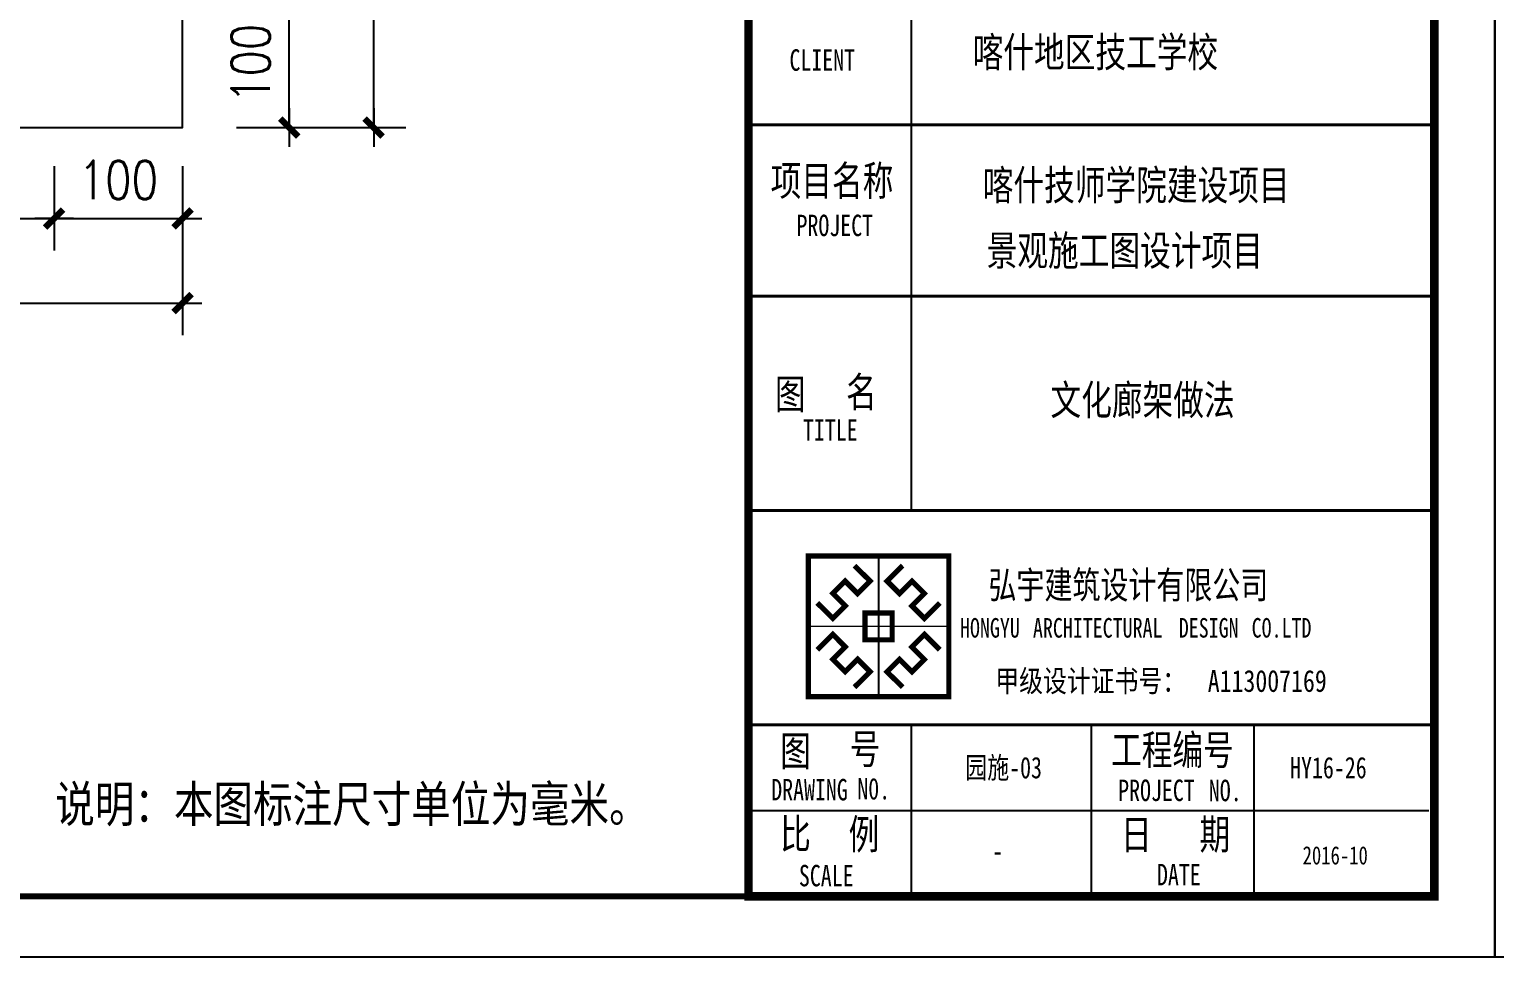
# Model space of a CAD drawing. Header units: inches. Extents: x -2316 to 955, y -265 to 742.
# Drawn here: x -655.7 to -534.5, y -265.1 to -188.3 of the extents above; entities that cross this region are included whole.
import ezdxf

# ---------------------------------------------------------------- set-up
doc = ezdxf.new("R2010")
doc.units = ezdxf.units.IN
doc.header["$LTSCALE"] = 1000
doc.header["$MEASUREMENT"] = 0
doc.linetypes.add('CONTINOUS', pattern=[0])
for name, color, linetype in [('G13', 7, 'CONTINOUS'), ('PUB_DIM', 3, 'Continuous'), ('文字和字符', 7, 'Continuous')]:
    doc.layers.add(name, color=color, linetype=linetype)
doc.styles.add('-宋体', font='', dxfattribs={"width": 0.8})
doc.styles.add('_TEL_DIM', font='simhei.ttf', dxfattribs={"width": 0.8, "height": 3.5})
doc.styles.add('DIM_FONT', font='SIMPLEX.shx', dxfattribs={"width": 0.8})
doc.styles.add('样式 2', font='')
doc.styles.get('-宋体').set_extended_font_data('SimSun')
doc.styles.get('样式 2').set_extended_font_data('SimSun')
doc.dimstyles.new('DIMN10', dxfattribs={"dimscale": 0.1, "dimtxt": 300, "dimasz": 1, "dimexe": 250, "dimexo": 300, "dimgap": 150, "dimtad": 1, "dimdec": 0, "dimzin": 0, "dimdsep": 46, "dimtxsty": 'DIM_FONT', "dimblk": '_DIMX', "dimcen": 0.09, "dimclrt": 7, "dimadec": 0, "dimazin": 0, "dimtfac": 1, "dimtdec": 0, "dimtix": 1, "dimtmove": 2, "dimatfit": 3, "dimldrblk": '_DIMX', "dimfxl": 1, "dimtolj": 1, "dimtzin": 0, "dimarcsym": 0})

# ---------------------------------------------------------------- blocks, each defined once
blk = doc.blocks.new('logo')
at = {"color": 6}
blk.add_line((1004, 2011), (1004, 0), dxfattribs=at)
at = {"color": 6, "const_width": 74.6}
for points in [[(0, 2011), (2008, 2011), (2008, 0), (0, 0)], [(809, 1198), (1199, 1198), (1199, 813), (809, 813)]]:
    blk.add_lwpolyline(points, close=True, dxfattribs=at)
at = {"color": 6}
blk.add_lwpolyline([(0, 2011), (2008, 2011), (2008, 0), (0, 0)], close=True, dxfattribs=at)
for points, const_width in [([(660, 1874), (883, 1654), (704, 1475), (526, 1653), (350, 1477), (528, 1299), (350, 1120), (129, 1340)], 74.6), ([(1004, 2011), (1004, 0)], 15.2), ([(1348, 1874), (1125, 1654), (1304, 1475), (1482, 1653), (1658, 1477), (1480, 1299), (1659, 1120), (1879, 1340)], 74.6), ([(0, 1006), (2008, 1006)], 15.2), ([(660, 137), (883, 357), (704, 536), (526, 358), (350, 534), (528, 712), (350, 891), (129, 671)], 74.6), ([(1348, 137), (1125, 357), (1304, 536), (1482, 358), (1658, 534), (1480, 712), (1659, 891), (1879, 671)], 74.6)]:
    blk.add_lwpolyline(points, dxfattribs=dict(at, const_width=const_width))
blk = doc.blocks.new('TKK')
at = {"layer": '文字和字符'}
for p, q in [((1092.38, 73.91), (1092.38, 166.21)), ((1082.44, 73.91), (1179, 73.91)), ((1082.44, 38.41), (1179, 38.41)), ((1082.44, 38.41), (1178.08, 38.41)), ((1092.38, 10), (1092.38, 38.41)), ((1122.2, 10), (1122.2, 38.41)), ((1149.18, 10), (1149.18, 38.41)), ((1065.4, 24.21), (1178.08, 24.21)), ((1096.64, 24.21), (1099.48, 24.21)), ((1179, 10), (1082.44, 10)), ((1082.44, 10), (1106.58, 10)), ((1179, 10.01), (1094.48, 10.01))]:
    blk.add_line(p, q, dxfattribs=at)
blk.add_lwpolyline([(0, 0), (1189, 0), (1189, 841), (0, 841)], close=True, dxfattribs=at)
for points, const_width in [([(25, 10), (1179, 10), (1179, 831), (25, 831)], 1), ([(1065.4, 831), (1179, 831), (1179, 10.01), (1065.4, 10.01)], 1.42)]:
    blk.add_lwpolyline(points, close=True, dxfattribs=dict(at, const_width=const_width))
at = {"layer": '文字和字符', "const_width": 0.483}
for points in [[(1065.4, 137.81), (1179, 137.81)], [(1065.4, 109.41), (1179, 109.41)], [(1065.4, 73.91), (1179, 73.91)], [(1065.4, 38.41), (1179, 38.41)]]:
    blk.add_lwpolyline(points, dxfattribs=at)
at = {"layer": '文字和字符'}
blk.add_point((1179, 10.01), dxfattribs=at)
at = {"layer": '文字和字符', "color": 5, "xscale": 0.0115907468232093, "yscale": 0.0115907468232093, "zscale": 0.0115907468232093}
blk.add_blockref('logo', (1075.3, 43.06), dxfattribs=at)
at = {"layer": '文字和字符', "style": '-宋体', "width": 0.75}
for s, height, p in [('喀什地区技工学校', 4.97, (1102.51, 147.36)), ('CLIENT', 3.55, (1072.18, 146.76)), ('项目名称', 4.97, (1069.06, 126.05)), ('喀什技师学院建设项目', 4.97, (1104.19, 125.33)), ('PROJECT', 3.55, (1073.35, 119.36)), ('景观施工图设计项目', 4.97, (1104.84, 114.49)), ('图', 4.97, (1069.78, 90.69)), ('名', 4.97, (1081.56, 91.05)), ('TITLE', 3.55, (1074.42, 85.49)), ('图', 4.97, (1070.62, 31.59)), ('号', 4.97, (1082.14, 31.93)), ('工程编号', 4.97, (1125.45, 31.77)), ('DRAWING', 3.55, (1069.16, 25.9)), ('N0.', 3.55, (1083.42, 26.05)), ('PROJECT', 3.55, (1126.63, 25.79)), ('NO.', 3.55, (1141.65, 25.76)), ('比', 4.97, (1070.64, 17.88)), ('例', 4.97, (1081.98, 17.8)), ('日', 4.97, (1127.1, 17.76)), ('期', 4.97, (1140.09, 17.79)), ('-', 3.55, (1105.76, 15.74)), ('2016-10', 3.026, (1157.18, 15.28)), ('SCALE', 3.55, (1073.74, 11.66)), ('DATE', 3.55, (1133.06, 11.82))]:
    blk.add_text(s, height=height, dxfattribs=at).set_placement(p)
at = {"layer": '文字和字符', "color": 9}
for s, height, style, width, p in [('弘宇建筑设计有限公司', 4.53, '-宋体', 0.75, (1105.15, 59.32)), ('HONGYU', 3.235, '-宋体', 0.75, (1100.43, 52.86, 0)), ('ARCHITECTURAL', 3.2354, '-宋体', 0.75, (1112.51, 52.86, 0)), ('DESIGN', 3.235, '-宋体', 0.75, (1136.67, 52.86, 0)), ('CO.LTD', 3.235, '-宋体', 0.75, (1148.74, 52.86, 0)), ('甲级设计证书号：', 3.622, '_TEL_DIM', 0.8, (1106.27, 43.87)), ('A113007169', 3.622, '_TEL_DIM', 0.8, (1141.47, 43.87))]:
    blk.add_text(s, height=height, dxfattribs=dict(at, style=style, width=width)).set_placement(p)
blk = doc.blocks.new('_DIMX')
blk.add_line((-150, 0), (150, 0))
at = {"const_width": 50}
blk.add_lwpolyline([(-70, -70), (70, 70)], dxfattribs=at)
blk = doc.blocks.new('*D445')
at = {"color": 0, "linetype": 'ByBlock', "transparency": 16777216}
for p, q in [((376817.9, 128122), (376817.9, 128056.2)), ((376967.9, 128122), (376967.9, 128056.2)), ((376818, 128081.2), (376967.8, 128081.2))]:
    blk.add_line(p, q, dxfattribs=at)
at = {"layer": 'Defpoints', "color": 0, "linetype": 'ByBlock', "transparency": 16777216}
for p in [(376817.9, 128152), (376967.9, 128152), (376967.9, 128081.2)]:
    blk.add_point(p, dxfattribs=at)
at = {"color": 0, "linetype": 'ByBlock', "transparency": 16777216, "xscale": 0.1, "yscale": 0.1, "zscale": 0.1, "rotation": 180}
blk.add_blockref('_DIMX', (376817.9, 128081.2), dxfattribs=at)
at = {"color": 0, "linetype": 'ByBlock', "transparency": 16777216, "xscale": 0.1, "yscale": 0.1, "zscale": 0.1}
blk.add_blockref('_DIMX', (376967.9, 128081.2), dxfattribs=at)
at = {"color": 7, "linetype": 'ByBlock', "transparency": 16777216, "insert": (376892.9, 128111.2), "char_height": 30, "attachment_point": 5, "style": 'DIM_FONT'}
blk.add_mtext('\\A1;150', dxfattribs=at)
blk = doc.blocks.new('*D446')
at = {"color": 0, "linetype": 'ByBlock', "transparency": 16777216}
for p, q in [((376717.9, 128122), (376717.9, 128056.2)), ((376817.9, 128122), (376817.9, 128056.2)), ((376718, 128081.2), (376817.8, 128081.2))]:
    blk.add_line(p, q, dxfattribs=at)
at = {"layer": 'Defpoints', "color": 0, "linetype": 'ByBlock', "transparency": 16777216}
for p in [(376717.9, 128152), (376817.9, 128152), (376817.9, 128081.2)]:
    blk.add_point(p, dxfattribs=at)
at = {"color": 0, "linetype": 'ByBlock', "transparency": 16777216, "xscale": 0.1, "yscale": 0.1, "zscale": 0.1, "rotation": 180}
blk.add_blockref('_DIMX', (376717.9, 128081.2), dxfattribs=at)
at = {"color": 0, "linetype": 'ByBlock', "transparency": 16777216, "xscale": 0.1, "yscale": 0.1, "zscale": 0.1}
blk.add_blockref('_DIMX', (376817.9, 128081.2), dxfattribs=at)
at = {"color": 7, "linetype": 'ByBlock', "transparency": 16777216, "insert": (376767.9, 128111.2), "char_height": 30, "attachment_point": 5, "style": 'DIM_FONT'}
blk.add_mtext('\\A1;100', dxfattribs=at)
blk = doc.blocks.new('*D447')
at = {"color": 0, "linetype": 'ByBlock', "transparency": 16777216}
for p, q in [((376717.9, 128056.2), (376717.9, 127990.4)), ((377167.9, 128056.2), (377167.9, 127990.4)), ((376718, 128015.4), (377167.8, 128015.4))]:
    blk.add_line(p, q, dxfattribs=at)
at = {"layer": 'Defpoints', "color": 0, "linetype": 'ByBlock', "transparency": 16777216}
for p in [(376717.9, 128086.2), (377167.9, 128086.2), (377167.9, 128015.4)]:
    blk.add_point(p, dxfattribs=at)
at = {"color": 0, "linetype": 'ByBlock', "transparency": 16777216, "xscale": 0.1, "yscale": 0.1, "zscale": 0.1, "rotation": 180}
blk.add_blockref('_DIMX', (376717.9, 128015.4), dxfattribs=at)
at = {"color": 0, "linetype": 'ByBlock', "transparency": 16777216, "xscale": 0.1, "yscale": 0.1, "zscale": 0.1}
blk.add_blockref('_DIMX', (377167.9, 128015.4), dxfattribs=at)
at = {"color": 7, "linetype": 'ByBlock', "transparency": 16777216, "insert": (376942.9, 128045.4), "char_height": 30, "attachment_point": 5, "style": 'DIM_FONT'}
blk.add_mtext('\\A1;450', dxfattribs=at)
blk = doc.blocks.new('*D448')
at = {"color": 0, "linetype": 'ByBlock', "transparency": 16777216}
for p, q in [((378489.8, 127802), (378555.7, 127802)), ((378530.7, 127702.1), (378530.7, 127801.9)), ((378489.8, 127702), (378555.7, 127702))]:
    blk.add_line(p, q, dxfattribs=at)
at = {"layer": 'Defpoints', "color": 0, "linetype": 'ByBlock', "transparency": 16777216}
for p in [(378459.8, 127802), (378530.7, 127802), (378459.8, 127702)]:
    blk.add_point(p, dxfattribs=at)
at = {"color": 0, "linetype": 'ByBlock', "transparency": 16777216, "xscale": 0.1, "yscale": 0.1, "zscale": 0.1}
for p, rotation in [((378530.7, 127802), 90), ((378530.7, 127702), 270)]:
    blk.add_blockref('_DIMX', p, dxfattribs=dict(at, rotation=rotation))
at = {"color": 7, "linetype": 'ByBlock', "transparency": 16777216, "insert": (378500.7, 127752), "char_height": 30, "attachment_point": 5, "rotation": 90, "style": 'DIM_FONT'}
blk.add_mtext('\\A1;100', dxfattribs=at)
blk = doc.blocks.new('*D449')
at = {"color": 0, "linetype": 'ByBlock', "transparency": 16777216}
for p, q in [((378555.6, 128152), (378621.5, 128152)), ((378596.5, 127702.1), (378596.5, 128151.9)), ((378555.6, 127702), (378621.5, 127702))]:
    blk.add_line(p, q, dxfattribs=at)
at = {"layer": 'Defpoints', "color": 0, "linetype": 'ByBlock', "transparency": 16777216}
for p in [(378525.6, 128152), (378596.5, 128152), (378525.6, 127702)]:
    blk.add_point(p, dxfattribs=at)
at = {"color": 0, "linetype": 'ByBlock', "transparency": 16777216, "xscale": 0.1, "yscale": 0.1, "zscale": 0.1}
for p, rotation in [((378596.5, 128152), 90), ((378596.5, 127702), 270)]:
    blk.add_blockref('_DIMX', p, dxfattribs=dict(at, rotation=rotation))
at = {"color": 7, "linetype": 'ByBlock', "transparency": 16777216, "insert": (378566.5, 127927), "char_height": 30, "attachment_point": 5, "rotation": 90, "style": 'DIM_FONT'}
blk.add_mtext('\\A1;450', dxfattribs=at)
blk = doc.blocks.new('A$C62DC6039')
at = {"layer": 'G13'}
blk.add_lwpolyline([(121.1, 1159.7), (121.1, 259.7), (1021.1, 259.7), (1021.1, 1159.7)], close=True, dxfattribs=at)
at = {"layer": 'PUB_DIM'}
for base, p1, p2, picture, middle in [((1169.9, 709.7), (1099.1, 259.7), (1099.1, 709.7), '*D449', (1139.9, 484.7)), ((1104.1, 359.7), (1033.3, 259.7), (1033.3, 359.7), '*D448', (1074.1, 309.7))]:
    dim = blk.add_linear_dim(base=base, p1=p1, p2=p2, angle=90, dimstyle='DIMN10', dxfattribs=at)
    dim.commit()
    dim.dimension.update_dxf_attribs({"geometry": picture, "text_midpoint": middle, "insert": (-377426.5, -127442.3)})
for base, p1, p2, picture, middle, set_off in [((921.1, 188.8), (771.1, 259.7), (921.1, 259.7), '*D445', (846.1, 218.8), (-376046.7, -127892.3)), ((1021.1, 188.8), (921.1, 259.7), (1021.1, 259.7), '*D446', (971.1, 218.8), (-375796.7, -127892.3)), ((1021.1, 123.1), (571.1, 193.9), (1021.1, 193.9), '*D447', (796.1, 153.1), (-376146.7, -127892.3))]:
    dim = blk.add_linear_dim(base=base, p1=p1, p2=p2, dimstyle='DIMN10', dxfattribs=at)
    dim.commit()
    dim.dimension.update_dxf_attribs({"geometry": picture, "text_midpoint": middle, "insert": set_off})

msp = doc.modelspace()

# ---------------------------------------------------------------- block references
at = {"xscale": 0.4995794785534144, "yscale": 0.4995794785534144, "zscale": 0.4995794785534144}
for p in [(-1128.48, -265.06), (-534.48, -265.06)]:
    msp.add_blockref('TKK', p, dxfattribs=at)
at = {"layer": 'G13', "xscale": 0.1062908469637716, "yscale": 0.1062908469637716, "zscale": 0.1062908469637716}
msp.add_blockref('A$C62DC6039', (-751.61, -224.05), dxfattribs=at)

# ---------------------------------------------------------------- texts
at = {"lineweight": 20, "insert": (-653.6, -250.92), "char_height": 3, "width": 264.2246, "attachment_point": 1, "line_spacing_factor": 1.299994, "style": '样式 2'}
msp.add_mtext('{\\W0.8;说明：本图标注尺寸单位为毫米。\\P      }', dxfattribs=at)
at = {"layer": '文字和字符', "color": 1, "style": '-宋体', "width": 0.75}
for s, height, p in [('文化廊架做法', 2.483, (-571.24, -220.23)), ('园施-03', 1.774, (-578.29, -250.3)), ('HY16-26', 1.774, (-551.41, -250.3))]:
    msp.add_text(s, height=height, dxfattribs=at).set_placement(p)

doc.saveas('drawing.dxf')
